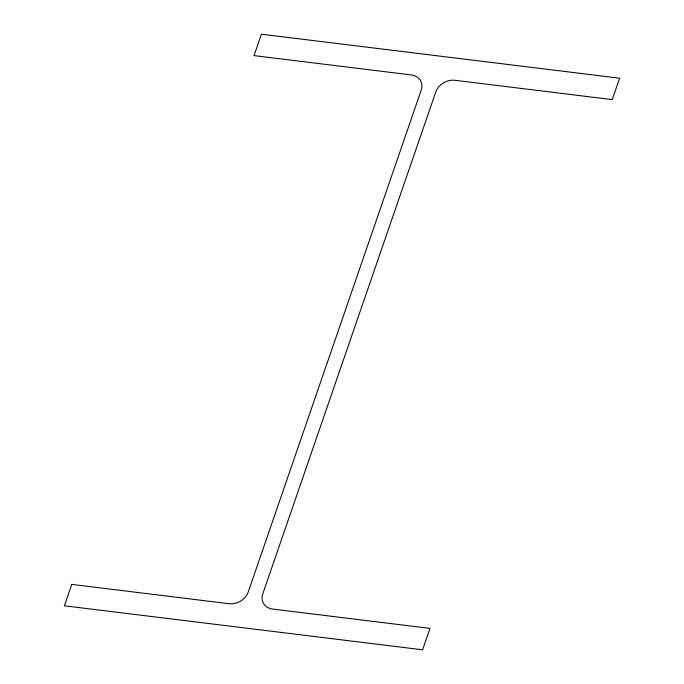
<?xml version="1.0" encoding="UTF-8"?>
<svg xmlns="http://www.w3.org/2000/svg" width="684" height="684" viewBox="0 0 684 684"><rect width="100%" height="100%" fill="white"/><g stroke="black" fill="none" stroke-linecap="round" stroke-linejoin="round"><path stroke-width="1.03" d="M71.769 584.393L64.39 605.802L422.584 649.8L429.962 628.391L272.728 609.076A15.869 12.808 -27.1 0 1 262.767 593.909L435.811 91.878A15.869 12.808 -27.1 0 1 454.988 80.293L612.231 99.608L619.61 78.198L261.416 34.2L254.038 55.609L411.272 74.924A15.869 12.808 -27.1 0 1 421.233 90.091L248.189 592.122A15.869 12.808 -27.1 0 1 229.012 603.707L71.769 584.393"/></g></svg>
